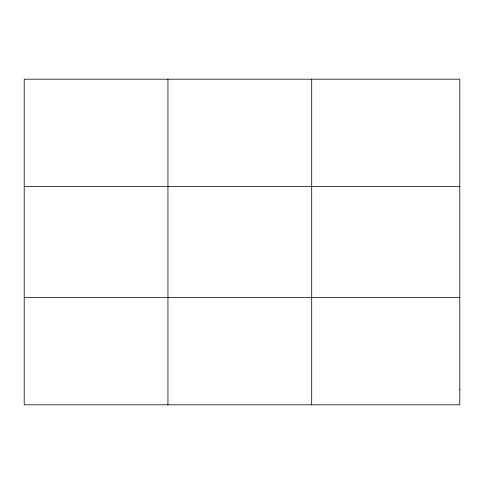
<?xml version="1.0" encoding="UTF-8"?>
<svg xmlns="http://www.w3.org/2000/svg" width="484" height="484" viewBox="0 0 484 484"><rect width="100%" height="100%" fill="white"/><g stroke="black" fill="none" stroke-linecap="round" stroke-linejoin="round"><path stroke-width="0.73" d="M167.948 79.188L167.948 404.812M311.696 79.188L311.696 404.812M24.2 186.642L459.8 186.642M24.2 297.358L459.8 297.358M459.8 389.463L459.8 404.812L24.2 404.812L24.2 79.188L459.8 79.188L459.8 389.463"/></g></svg>
